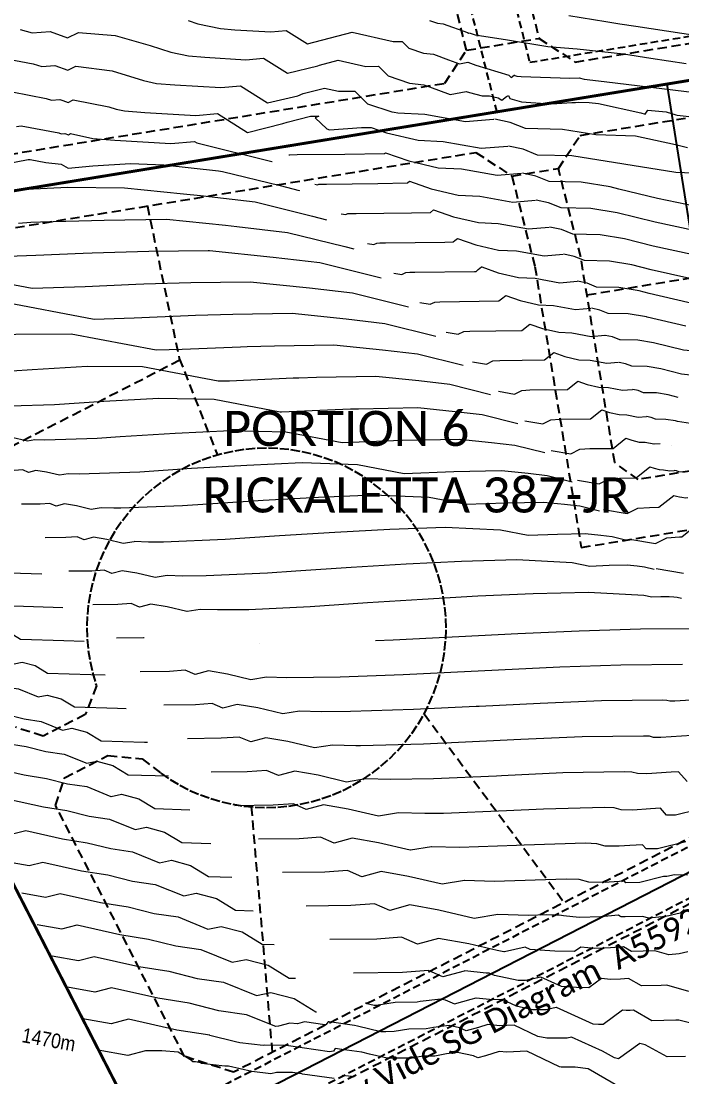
# Model space of a CAD drawing. Header units: metres. Extents: x 5688 to 19740, y -52 to 3406.
# Drawn here: x 7322.7 to 7548.5, y 1074.4 to 1435.2 of the extents above; entities that cross this region are included whole.
import ezdxf
from ezdxf.enums import TextEntityAlignment as Align

# ---------------------------------------------------------------- set-up
doc = ezdxf.new("R2010")
doc.units = ezdxf.units.M
doc.linetypes.add('DASHED', pattern=[19.05, 12.7, -6.35])
doc.linetypes.add('HIDDEN', pattern=[9.525, 6.35, -3.175])
for name, color, linetype in [('Contours', 7, 'Continuous'), ('DORPNAAM', 7, 'Continuous'), ('ERFNO', 7, 'Continuous'), ('LINES', 7, 'Continuous'), ('PLAASGEDEELTES', 7, 'Continuous'), ('SERV', 7, 'Continuous'), ('SITE', 7, 'Continuous')]:
    doc.layers.add(name, color=color, linetype=linetype)
doc.styles.add('CALIBRII', font='calibri.ttf')
doc.styles.add('MM-STANDARD', font='', dxfattribs={"height": 1})
doc.styles.get('MM-STANDARD').set_extended_font_data('MM-STANDARD')

# ---------------------------------------------------------------- blocks, each defined once
blk = doc.blocks.new('CONTOURS-CG')
at = {"layer": 'Contours', "color": 253, "lineweight": 9, "true_color": 0xa1a3a5}
for points, elevation in [([(31368.92, 247.95), (31347.93, 251.19), (31342.57, 251.96), (31337.69, 252.7), (31325.07, 254.75)], 1452), ([(31277.44, 253.23), (31280.25, 252.28), (31282.14, 252.05), (31282.14, 252.05), (31290.42, 249.05), (31290.79, 248.91), (31291.07, 248.97), (31291.33, 248.87), (31293.06, 248.34), (31304.15, 246.61), (31317.91, 244.29), (31327.93, 243.45), (31343.81, 241.84), (31353.13, 240.33), (31365.2, 238.5)], 1452.5), ([(31195.01, 253.17), (31198.35, 252.09), (31206.04, 250.43), (31210.96, 250.04), (31223.29, 249.33), (31228.54, 249.77), (31235.81, 245.23), (31235.82, 245.23), (31251.08, 249.18), (31265.12, 245.98), (31268.09, 246.02), (31270.4, 243.74), (31275.43, 242.04), (31278.82, 241.64), (31278.82, 241.64), (31283.92, 239.79), (31287.69, 238.41), (31290.55, 238.97), (31290.55, 238.97), (31293.27, 237.94), (31304.53, 234.51), (31305.38, 233.67), (31306.38, 234.46), (31306.39, 234.46), (31306.51, 234.53), (31306.59, 234.34), (31307.31, 234.13), (31308.8, 234.03), (31325.46, 233.44), (31328.58, 233.61), (31330.29, 233.14), (31337.16, 232.33), (31369.01, 228.5)], 1453), ([(31137.66, 250.13), (31141.68, 248.95), (31147.81, 249.42), (31147.81, 249.42), (31153.76, 247.21), (31153.76, 247.21), (31157.55, 249.14), (31170.04, 248.03), (31182.03, 244.61), (31189.05, 242.36), (31195.13, 241.06), (31200.72, 240.61), (31214.74, 239.8), (31220.71, 240.31), (31228.97, 235.14), (31228.97, 235.14), (31239.29, 237.71), (31239.9, 237.97), (31246.32, 239.63), (31255.75, 237.49), (31260.04, 237.54), (31263.35, 234.25), (31270.61, 231.8), (31275.5, 231.22), (31275.5, 231.22), (31277.43, 230.52), (31284.59, 227.9), (31290.04, 228.98), (31290.04, 228.98), (31291.12, 228.56), (31295.43, 227.43), (31295.47, 227.43), (31297.93, 227.39), (31300.9, 226.77), (31302.18, 225.92), (31303.78, 227.19), (31303.83, 227.19), (31304.52, 227.57), (31304.95, 226.56), (31308.86, 225.38), (31317, 224.85), (31319.33, 224.77), (31326.16, 225.15), (31327.34, 225.2), (31328.32, 225.26), (31332.04, 225.16), (31335.19, 224.79), (31349.67, 221.59), (31351.17, 221.22), (31352.07, 222.52), (31358.32, 221.97), (31361.66, 220.94), (31362.05, 220.87), (31376.28, 219.19)], 1453.5), ([(31131.85, 240.32), (31142.05, 238.34), (31145.01, 237.47), (31149.5, 237.82), (31149.5, 237.82), (31153.86, 236.19), (31153.87, 236.19), (31156.65, 237.61), (31169.02, 235.95), (31179.76, 232.64), (31184.22, 231.68), (31190.49, 231.17), (31206.19, 230.27), (31212.87, 230.84), (31222.13, 225.06), (31222.13, 225.06), (31232.51, 227.41), (31234.37, 228.22), (31241.57, 230.09), (31246.38, 228.99), (31251.98, 229.06), (31256.31, 224.76), (31264.65, 221.95), (31265.44, 221.92), (31266.7, 221.63), (31275.91, 221.23), (31289.82, 218.7), (31289.82, 218.7), (31299.38, 219.51), (31299.48, 219.52)], 1454), ([(31134.91, 228.79), (31146.45, 226.54), (31148.33, 225.99), (31151.19, 226.21), (31151.19, 226.21), (31152.15, 225.85), (31153.96, 225.18), (31153.98, 225.18), (31155.75, 226.08), (31167.96, 223.72), (31170.47, 222.91), (31173.3, 222.3), (31180.25, 221.74), (31197.63, 220.74), (31205.03, 221.37), (31215.29, 214.97), (31215.29, 214.97), (31227.42, 218.02), (31228.84, 218.47), (31236.81, 220.54), (31236.81, 220.54), (31237.01, 220.49), (31239.65, 220.52), (31238.38, 219.91), (31242.41, 216.14), (31243.36, 215.84), (31254.25, 216.68), (31257.53, 216.61), (31262.81, 214.76), (31273.56, 212.26), (31282.18, 211.88), (31295.18, 209.51), (31295.19, 209.51), (31304.21, 210.28)], 1454.5), ([(31136.41, 217.02), (31137.96, 217.25), (31137.97, 217.25), (31150.85, 214.75), (31151.66, 214.51), (31152.88, 214.6), (31152.89, 214.6), (31154.08, 214.16), (31154.84, 214.55), (31162.39, 212.92), (31170.01, 212.31), (31189.08, 211.21), (31197.2, 211.9), (31198.01, 211.4), (31223.59, 205.02), (31223.68, 205)], 1455), ([(31128.53, 203.41), (31140.31, 205.74), (31140.6, 205.71), (31140.82, 205.69), (31141.03, 205.72), (31146.42, 204.67), (31151.66, 204.1), (31154.07, 202.73), (31154.07, 202.72), (31162.46, 203.55), (31175.28, 204.28), (31186.74, 203.9), (31186.75, 203.9), (31205.39, 201.83), (31206.77, 201.58), (31226.4, 196.8), (31232.97, 195.05), (31233, 195.04)], 1455.5), ([(31365.65, 209.66), (31361.54, 210.67), (31347.92, 213.69), (31334.28, 214.15), (31322.92, 215.98), (31322.92, 215.98), (31310.33, 216.25), (31310.32, 216.25), (31305.06, 218.37), (31299.77, 219.47)], 1454), ([(31367.54, 201.05), (31361.67, 201.25), (31326.13, 206.98), (31326.13, 206.98), (31314.36, 207.22), (31314.35, 207.22), (31309.44, 209.21), (31304.49, 210.24)], 1454.5), ([(31229.38, 207.31), (31229.6, 207.28), (31229.69, 207.32), (31229.8, 207.33), (31232.27, 207.36), (31248.6, 207.47), (31262.16, 207.76), (31262.47, 208), (31270.43, 205.21), (31280.43, 202.88), (31288.45, 202.53), (31300.55, 200.33), (31300.55, 200.33), (31308.95, 201.05)], 1455), ([(31368.56, 189.66), (31355.33, 192.37), (31342.18, 195.61), (31339.18, 196.39), (31329.35, 197.97), (31318.39, 198.2), (31318.38, 198.2), (31313.81, 200.04), (31309.21, 201.01)], 1455), ([(31137.04, 183.98), (31141.27, 184.27), (31144.56, 184.4), (31166.31, 185.01), (31187.59, 185.28), (31207.75, 183.22), (31211.63, 182.79), (31228.96, 180.78), (31248.57, 175.95), (31251.62, 175.14), (31251.65, 175.13)], 1456.5), ([(31103.9, 193.87), (31103.9, 193.87), (31110.82, 198.02), (31120.68, 196.91), (31122.19, 196.33), (31128.4, 194.76), (31132.89, 195.2), (31153.81, 196.22), (31173.28, 196.03), (31193.44, 193.98), (31199.19, 193.35), (31217.87, 191.18), (31237.48, 186.37), (31242.29, 185.1), (31242.33, 185.09)], 1456), ([(31238.35, 197.21), (31239.22, 197.06), (31239.61, 197.26), (31240.04, 197.29), (31242.33, 197.32), (31259.84, 197.44), (31269.97, 197.68), (31270.68, 198.24), (31278.04, 195.66), (31287.3, 193.51), (31294.72, 193.18), (31305.91, 191.15), (31305.92, 191.15), (31313.69, 191.81)], 1455.5), ([(31367.85, 181.45), (31354.63, 184.24), (31341.66, 187.5), (31332.56, 188.96), (31322.42, 189.18), (31322.42, 189.18), (31318.18, 190.88), (31313.93, 191.77)], 1455.5), ([(31247.32, 187.11), (31248.84, 186.85), (31249.52, 187.19), (31250.28, 187.25), (31252.38, 187.27), (31271.3, 187.42), (31277.78, 187.6), (31278.89, 188.49), (31285.66, 186.12), (31294.17, 184.14), (31300.99, 183.84), (31311.28, 181.97), (31311.28, 181.97), (31318.42, 182.58)], 1456), ([(31367.14, 173.25), (31353.93, 176.13), (31344.13, 178.61), (31335.77, 179.96), (31326.46, 180.15), (31326.45, 180.15), (31322.56, 181.72), (31318.64, 182.54)], 1456), ([(31260.98, 165.17), (31240.05, 170.39), (31224.07, 172.24), (31202.36, 174.51), (31201.9, 174.53), (31181.63, 174.27), (31162.22, 173.72), (31159.18, 173.6), (31142.95, 172.85), (31120.59, 172.12), (31102.09, 175.58), (31100.9, 175.88), (31081.62, 179.56), (31075.16, 179.34), (31074.9, 179.35), (31074.7, 179.32), (31074.4, 179.39), (31074.15, 179.43), (31073.98, 179.38), (31073.85, 179.44), (31073.65, 179.42), (31073.27, 179.42)], 1457), ([(31256.28, 177), (31258.46, 176.63), (31259.43, 177.13), (31260.52, 177.2), (31262.44, 177.23), (31282.72, 177.41), (31285.59, 177.53), (31286.19, 178.01), (31287.09, 178.73), (31287.1, 178.73), (31293.28, 176.57), (31301.04, 174.76), (31307.26, 174.49), (31316.64, 172.78), (31316.64, 172.78), (31323.16, 173.34)], 1456.5), ([(31366.43, 165.05), (31353.24, 168.03), (31346.61, 169.72), (31338.98, 170.95), (31330.49, 171.13), (31330.48, 171.13), (31326.93, 172.56), (31323.36, 173.31)], 1456.5), ([(31270.3, 155.22), (31251.14, 159.99), (31236.51, 161.69), (31216.21, 163.78), (31195.94, 163.5), (31179.88, 163.04), (31177.1, 162.94), (31159.85, 162.15), (31141.76, 161.58), (31106.08, 168.39), (31086.97, 167.74), (31086.2, 167.77), (31085.6, 167.67), (31084.71, 167.88), (31083.98, 168.01), (31083.48, 167.87), (31083.1, 168.03), (31082.5, 167.99), (31081.37, 167.98)], 1457.5), ([(31265.25, 166.9), (31268.08, 166.42), (31269.34, 167.06), (31270.76, 167.16), (31272.49, 167.18), (31292.86, 167.41), (31293.4, 167.45), (31294.15, 168.06), (31295.3, 168.98), (31295.31, 168.98), (31300.89, 167.02), (31307.91, 165.39), (31313.53, 165.14), (31322, 163.6), (31322.01, 163.6), (31327.9, 164.1)], 1457), ([(31448.3, 158.52), (31447.66, 158.55), (31440.87, 159.29), (31440.81, 158.94), (31437.59, 159.13), (31435.27, 159.34), (31420.7, 159.41), (31415.07, 158.88), (31406.81, 158.37), (31400.26, 159.54), (31390.76, 160.39), (31387.54, 158.57), (31381.78, 157.19), (31379.25, 155.98), (31365.72, 156.87), (31352.54, 159.95), (31349.09, 160.84), (31342.2, 161.95), (31334.52, 162.1), (31334.51, 162.11), (31331.31, 163.4), (31328.08, 164.07)], 1457), ([(31274.21, 156.8), (31277.7, 156.21), (31279.25, 157), (31281, 157.11), (31301.21, 157.38), (31302.12, 158.11), (31303.51, 159.22), (31303.52, 159.22), (31308.51, 157.47), (31314.77, 156.02), (31319.8, 155.8), (31327.37, 154.42), (31327.37, 154.42), (31332.63, 154.87)], 1457.5), ([(31279.63, 145.26), (31262.23, 149.59), (31248.95, 151.13), (31230.52, 153.04), (31210.25, 152.73), (31197.54, 152.36), (31195.01, 152.27), (31176.54, 151.44), (31162.94, 151.04), (31130.54, 157.21), (31111.65, 156.78), (31105.69, 156.38), (31098.78, 156.15), (31097.49, 156.18), (31096.5, 156.02), (31095.02, 156.37), (31093.82, 156.58), (31092.97, 156.36), (31092.34, 156.63), (31091.35, 156.56), (31089.48, 156.54)], 1458), ([(31365.01, 148.69), (31351.86, 151.87), (31351.57, 151.95), (31345.41, 152.94), (31338.56, 153.08), (31338.54, 153.08), (31335.68, 154.24), (31332.8, 154.84)], 1457.5), ([(31283.18, 146.69), (31287.32, 145.99), (31289.16, 146.93), (31291.25, 147.07), (31309.02, 147.3), (31311.73, 149.46), (31311.73, 149.47), (31316.12, 147.93), (31321.64, 146.64), (31326.06, 146.45), (31332.73, 145.24), (31332.74, 145.23), (31337.37, 145.63)], 1458), ([(31288.96, 135.3), (31273.33, 139.19), (31261.39, 140.58), (31244.83, 142.29), (31224.57, 141.96), (31215.2, 141.68), (31212.93, 141.6), (31192.94, 140.73), (31184.11, 140.49), (31155, 146.04), (31136.11, 145.89), (31120.25, 144.88), (31110.59, 144.55), (31108.78, 144.6), (31107.41, 144.38), (31105.34, 144.87), (31103.65, 145.16), (31102.47, 144.84), (31101.58, 145.22), (31100.19, 145.12), (31097.58, 145.09)], 1458.5), ([(31416.96, 143.67), (31411.82, 143.35), (31402.26, 145.06), (31394.71, 145.74), (31389.96, 143.05), (31381.5, 141.02), (31377.77, 139.24), (31364.31, 140.54), (31354.04, 143.06), (31348.62, 143.93), (31342.59, 144.06), (31342.57, 144.06), (31340.05, 145.08), (31337.51, 145.61)], 1458), ([(31292.14, 136.59), (31296.94, 135.78), (31299.07, 136.86), (31301.49, 137.03), (31316.83, 137.23), (31319.94, 139.71), (31319.94, 139.71), (31323.74, 138.38), (31328.51, 137.27), (31332.33, 137.1), (31338.1, 136.05), (31338.1, 136.05), (31342.11, 136.39)], 1458.5), ([(31377.04, 130.87), (31363.61, 132.4), (31356.52, 134.17), (31351.83, 134.93), (31346.62, 135.03), (31346.61, 135.04), (31344.43, 135.92), (31342.23, 136.37)], 1458.5), ([(31298.28, 125.34), (31284.42, 128.8), (31273.83, 130.03), (31259.15, 131.54), (31238.88, 131.18), (31232.86, 131.01), (31230.85, 130.93), (31209.11, 130.01), (31205.28, 129.95), (31179.46, 134.87), (31160.56, 134.95), (31141.7, 133.85), (31134.81, 133.37), (31122.4, 132.96), (31120.08, 133.02), (31118.31, 132.73), (31115.65, 133.36), (31113.48, 133.74), (31111.96, 133.33), (31110.82, 133.82), (31109.04, 133.69), (31105.68, 133.65)], 1459), ([(31301.11, 126.49), (31306.56, 125.56), (31308.98, 126.8), (31311.73, 126.98), (31324.64, 127.15), (31328.15, 129.95), (31328.15, 129.95), (31331.36, 128.83), (31335.38, 127.9), (31338.6, 127.75), (31343.46, 126.87), (31343.47, 126.87), (31346.84, 127.16)], 1459), ([(31362.42, 124.41), (31359, 125.28), (31355.05, 125.92), (31350.66, 126.01), (31350.64, 126.01), (31348.8, 126.75), (31346.95, 127.14)], 1459), ([(31307.61, 115.39), (31295.51, 118.4), (31286.27, 119.47), (31273.46, 120.8), (31253.19, 120.41), (31250.52, 120.33), (31226.95, 119.39), (31226.46, 119.4), (31203.93, 123.7), (31185.02, 123.98), (31166.15, 122.99), (31149.37, 121.87), (31134.21, 121.36), (31131.37, 121.44), (31129.21, 121.09), (31125.96, 121.85), (31123.31, 122.32), (31122.58, 122.12), (31121.46, 121.81), (31121.45, 121.81), (31120.07, 122.42), (31117.88, 122.26), (31113.78, 122.21)], 1459.5), ([(31375.56, 114.13), (31362.22, 116.2), (31361.48, 116.4), (31358.26, 116.91), (31354.67, 116.99), (31353.17, 117.59), (31351.67, 117.91)], 1459.5), ([(31310.08, 116.38), (31316.18, 115.35), (31318.89, 116.73), (31321.97, 116.94), (31332.45, 117.08), (31336.36, 120.2), (31336.36, 120.2), (31338.97, 119.28), (31342.25, 118.52), (31344.87, 118.41), (31348.82, 117.69), (31348.83, 117.69), (31351.58, 117.92)], 1459.5), ([(31316.93, 105.43), (31306.6, 108), (31298.71, 108.92), (31287.77, 110.05), (31268.18, 109.65), (31247.63, 108.86), (31228.39, 112.53), (31209.47, 112.99), (31190.6, 112.1), (31171.74, 110.9), (31163.93, 110.37), (31146.02, 109.76), (31142.67, 109.86), (31140.11, 109.44), (31136.27, 110.35), (31133.14, 110.89), (31132.28, 110.66), (31130.96, 110.3), (31130.95, 110.3), (31129.31, 111.01), (31126.73, 110.82), (31121.88, 110.77)], 1460), ([(31319.04, 106.28), (31325.8, 105.14), (31328.81, 106.67), (31332.21, 106.9), (31340.26, 107), (31344.57, 110.44), (31344.58, 110.44), (31346.59, 109.74), (31349.11, 109.15), (31351.14, 109.06), (31354.18, 108.51), (31354.2, 108.5), (31356.32, 108.69)], 1460), ([(31364.68, 98.9), (31362.73, 98.94), (31361.92, 99.27), (31361.1, 99.44)], 1460.5), ([(31326.26, 95.47), (31317.69, 97.61), (31311.15, 98.36), (31302.08, 99.3), (31285.84, 98.97), (31268.8, 98.32), (31252.85, 101.36), (31233.93, 102), (31215.05, 101.18), (31196.19, 100.06), (31178.49, 98.86), (31157.82, 98.17), (31153.96, 98.28), (31151.03, 97.79), (31151.01, 97.79), (31146.58, 98.84), (31142.97, 99.47), (31140.45, 98.79), (31140.44, 98.79), (31138.55, 99.61), (31135.58, 99.39), (31129.99, 99.33)], 1460.5), ([(31328.01, 96.18), (31335.42, 94.92), (31338.72, 96.6), (31342.45, 96.85), (31348.07, 96.93), (31352.78, 100.69), (31352.79, 100.69), (31354.2, 100.19), (31355.98, 99.78), (31357.41, 99.71), (31359.56, 99.32), (31361.06, 99.45)], 1460.5), ([(31335.59, 85.51), (31328.79, 87.21), (31323.59, 87.81), (31316.39, 88.55), (31303.5, 88.29), (31289.97, 87.77), (31277.31, 90.19), (31258.38, 90.99), (31239.51, 90.23), (31220.64, 89.19), (31201.78, 87.96), (31193.05, 87.36), (31172.06, 86.58), (31169.63, 86.57), (31165.26, 86.7), (31161.93, 86.15), (31161.91, 86.15), (31156.9, 87.33), (31152.8, 88.05), (31149.94, 87.27), (31149.94, 87.27), (31147.79, 88.2), (31144.42, 87.96), (31138.09, 87.88)], 1461), ([(31336.97, 86.08), (31345.04, 84.71), (31348.63, 86.53), (31352.69, 86.81), (31355.88, 86.85), (31360.99, 90.93), (31361, 90.93), (31361.82, 90.64), (31362.85, 90.4), (31363.68, 90.37), (31364.93, 90.14), (31365.79, 90.21)], 1461), ([(31364.28, 64.28), (31354.9, 65.87)], 1462), ([(31344.91, 75.56), (31339.88, 76.81), (31336.03, 77.26), (31330.7, 77.81), (31321.16, 77.61), (31311.15, 77.23), (31301.77, 79.02), (31282.84, 79.94), (31263.96, 79.27), (31245.09, 78.3), (31226.23, 77.12), (31207.61, 75.86), (31186.62, 75), (31181.44, 74.98), (31176.58, 75.12), (31176.55, 75.11), (31172.83, 74.5), (31172.82, 74.5), (31167.21, 75.83), (31162.63, 76.63), (31159.44, 75.76), (31159.43, 75.76), (31157.04, 76.8), (31153.27, 76.52), (31146.19, 76.44)], 1461.5), ([(31345.94, 75.97), (31354.66, 74.5), (31358.54, 76.47), (31362.93, 76.77), (31363.69, 76.78), (31369.21, 81.17), (31369.21, 81.17), (31369.44, 81.1), (31369.72, 81.03), (31369.95, 81.02), (31370.29, 80.96), (31370.53, 80.98)], 1461.5), ([(31080.69, 73.23), (31084.52, 72.54), (31086.86, 73.14), (31086.86, 73.14), (31093.4, 71.68), (31097.83, 70.98), (31097.83, 70.98), (31102, 69.92), (31102, 69.92), (31105.85, 69.37), (31105.87, 69.36), (31110.67, 67.42), (31110.69, 67.42), (31112.81, 67.85), (31116.21, 66.95), (31119.44, 64.98), (31119.45, 64.97), (31145.01, 64.18)], 1462), ([(31354.24, 65.6), (31350.97, 66.41), (31348.48, 66.7), (31345.01, 67.06), (31338.82, 66.93), (31332.32, 66.68), (31326.24, 67.85), (31307.3, 68.86), (31288.42, 68.3), (31269.55, 67.39), (31250.68, 66.27), (31231.82, 65.02), (31222.17, 64.35), (31201.18, 63.43), (31193.25, 63.38), (31187.87, 63.53), (31187.85, 63.53), (31183.73, 62.86), (31183.72, 62.86), (31177.52, 64.32), (31172.46, 65.2), (31168.93, 64.25), (31168.92, 64.25), (31166.28, 65.39), (31162.12, 65.09), (31154.29, 65)], 1462), ([(31085.91, 62.49), (31090.14, 61.73), (31092.71, 62.39), (31092.71, 62.39), (31099.92, 60.78), (31104.8, 60.01), (31104.8, 60.01), (31109.4, 58.84), (31109.4, 58.84), (31113.65, 58.23), (31113.66, 58.23), (31118.96, 56.08), (31118.97, 56.08), (31121.31, 56.56), (31125.06, 55.57), (31128.61, 53.4), (31128.62, 53.39), (31152.23, 52.66)], 1462.5), ([(31363.56, 55.64), (31362.06, 56.02), (31360.92, 56.15), (31359.33, 56.31), (31356.48, 56.26), (31353.49, 56.14), (31350.7, 56.67), (31331.76, 57.76), (31312.87, 57.33), (31294, 56.46), (31275.14, 55.39), (31256.27, 54.18), (31236.73, 52.85), (31215.74, 51.86), (31205.06, 51.78), (31199.17, 51.95), (31199.14, 51.95), (31194.63, 51.21), (31194.62, 51.21), (31187.83, 52.81), (31182.29, 53.78), (31178.42, 52.73), (31178.42, 52.73), (31175.52, 53.99), (31170.96, 53.66), (31162.39, 53.56)], 1462.5), ([(31091.14, 51.75), (31095.75, 50.92), (31098.56, 51.64), (31098.56, 51.64), (31106.44, 49.88), (31111.77, 49.04), (31111.77, 49.04), (31116.79, 47.76), (31116.79, 47.76), (31121.44, 47.1), (31121.45, 47.09), (31127.24, 44.75), (31127.25, 44.75), (31129.81, 45.27), (31133.9, 44.19), (31137.78, 41.81), (31137.79, 41.81), (31152.54, 41.34), (31159.45, 41.14)], 1463), ([(31370.5, 45.35), (31349.53, 45.23), (31328.58, 44.51), (31307.64, 43.58), (31265.06, 41.47), (31259.03, 41.23)], 1463), ([(31096.36, 41.01), (31101.36, 40.11), (31104.41, 40.9), (31104.42, 40.9), (31112.96, 38.99), (31118.74, 38.07), (31118.74, 38.07), (31124.19, 36.69), (31124.19, 36.69), (31129.23, 35.96), (31129.24, 35.96), (31135.52, 33.42), (31135.53, 33.42), (31138.3, 33.98), (31142.75, 32.81), (31146.96, 30.23), (31146.96, 30.23), (31161.72, 29.76), (31166.67, 29.62)], 1463.5), ([(31179.95, 42.23), (31179.81, 42.22), (31170.49, 42.12)], 1463), ([(31363.88, 33.13), (31342.91, 32.97), (31321.97, 32.18), (31301.03, 31.21), (31268.51, 29.61), (31247, 28.79), (31228.68, 28.59), (31221.75, 28.79), (31221.73, 28.79), (31216.43, 27.92), (31216.42, 27.92), (31208.46, 29.8), (31201.95, 30.93), (31197.41, 29.71), (31197.41, 29.71), (31194.01, 31.18), (31188.66, 30.79), (31178.6, 30.68)], 1463.5), ([(31101.58, 30.26), (31106.98, 29.3), (31110.27, 30.15), (31110.27, 30.15), (31119.47, 28.09), (31125.71, 27.1), (31125.71, 27.1), (31131.58, 25.61), (31131.58, 25.61), (31137.02, 24.83), (31137.03, 24.83), (31143.8, 22.09), (31143.81, 22.08), (31146.8, 22.7), (31151.59, 21.43), (31156.13, 18.65), (31156.14, 18.65), (31170.89, 18.18), (31173.89, 18.09)], 1464), ([(31374.14, 21.42), (31361.27, 20.56), (31359.6, 20.59), (31358.6, 20.86), (31357.26, 20.92), (31336.29, 20.69), (31315.35, 19.85), (31294.41, 18.82), (31293.46, 18.78), (31271.96, 17.74), (31250.45, 17.06), (31240.48, 17), (31233.04, 17.21), (31233.02, 17.21), (31227.33, 16.27), (31227.32, 16.27), (31218.77, 18.29), (31211.78, 19.51), (31206.91, 18.19), (31206.9, 18.19), (31203.25, 19.77), (31197.5, 19.36), (31186.7, 19.23)], 1464), ([(31106.81, 19.52), (31112.59, 18.49), (31116.12, 19.4), (31116.12, 19.4), (31125.99, 17.19), (31132.68, 16.13), (31132.68, 16.13), (31138.98, 14.53), (31138.98, 14.53), (31144.81, 13.7), (31144.82, 13.69), (31152.08, 10.75), (31152.09, 10.75), (31155.3, 11.41), (31160.43, 10.05), (31165.31, 7.07), (31165.31, 7.07), (31180.06, 6.61), (31181.11, 6.57)], 1464.5), ([(31112.03, 8.78), (31118.21, 7.68), (31121.97, 8.65), (31121.97, 8.65), (31132.51, 6.29), (31139.65, 5.16), (31139.65, 5.16), (31146.38, 3.45), (31146.38, 3.45), (31152.6, 2.56), (31152.61, 2.56), (31160.37, -0.58), (31160.38, -0.58), (31163.8, 0.12), (31169.28, -1.33), (31174.48, -4.51), (31174.48, -4.51), (31188.32, -4.95)], 1465), ([(31367.09, 8.89), (31356.51, 8.17), (31354.07, 8.22), (31352.61, 8.62), (31350.64, 8.7), (31329.67, 8.39), (31308.73, 7.49), (31296.91, 6.9), (31275.41, 5.89), (31253.89, 5.41), (31252.29, 5.4), (31244.34, 5.63), (31244.32, 5.63), (31238.23, 4.63), (31238.23, 4.63), (31229.08, 6.78), (31221.61, 8.09), (31216.4, 6.68), (31216.4, 6.68), (31212.49, 8.37), (31206.35, 7.92), (31194.8, 7.79)], 1464.5), ([(31117.26, -1.96), (31123.82, -3.13), (31127.82, -2.1), (31127.82, -2.1), (31139.03, -4.61), (31146.62, -5.81), (31146.62, -5.81), (31153.77, -7.62), (31153.77, -7.62), (31160.39, -8.57), (31160.4, -8.58), (31168.65, -11.91), (31168.66, -11.91), (31172.29, -11.17), (31178.12, -12.71), (31183.65, -16.09), (31183.66, -16.09), (31195.54, -16.47)], 1465.5), ([(31365.47, -6.82), (31362.57, -3.49), (31362.57, -3.49), (31360.03, -3.65), (31351.76, -4.21), (31348.54, -4.14), (31346.61, -3.62), (31344.01, -3.51), (31323.06, -3.91), (31302.12, -4.89), (31300.36, -4.98), (31278.85, -5.95), (31264.1, -6.2), (31255.63, -5.96), (31255.61, -5.96), (31249.13, -7.02), (31249.13, -7.02), (31239.39, -4.72), (31231.44, -3.33), (31225.89, -4.83), (31225.89, -4.83), (31221.73, -3.03), (31215.19, -3.51), (31202.9, -3.65)], 1465), ([(31122.48, -12.7), (31129.43, -13.94), (31133.67, -12.85), (31133.68, -12.85), (31145.55, -15.5), (31153.59, -16.78), (31153.59, -16.78), (31161.17, -18.7), (31161.17, -18.7), (31168.18, -19.71), (31168.19, -19.71), (31176.93, -23.24), (31176.94, -23.25), (31180.79, -22.46), (31186.97, -24.1), (31192.83, -27.67), (31192.83, -27.68), (31202.76, -27.99)], 1466), ([(31368.93, -16.47), (31361.52, -18.29), (31358.5, -18.35), (31356.43, -15.97), (31356.43, -15.97), (31352.98, -16.19), (31347.01, -16.59), (31347, -16.59), (31343.01, -16.51), (31340.62, -15.86), (31337.39, -15.73), (31316.44, -16.24), (31303.8, -16.85), (31282.3, -17.74), (31275.91, -17.79), (31266.92, -17.54), (31266.91, -17.54), (31260.04, -18.66), (31260.03, -18.66), (31249.7, -16.23), (31241.27, -14.76), (31235.39, -16.35), (31235.38, -16.35), (31230.98, -14.44), (31224.04, -14.94), (31211, -15.09)], 1465.5), ([(31127.7, -23.44), (31135.05, -24.75), (31139.53, -23.6), (31139.53, -23.6), (31152.07, -26.4), (31160.56, -27.75), (31160.56, -27.75), (31168.56, -29.78), (31168.56, -29.78), (31175.97, -30.84), (31175.98, -30.84), (31185.21, -34.58), (31185.22, -34.58), (31189.29, -33.75), (31195.81, -35.48), (31202, -39.26), (31202, -39.26), (31209.98, -39.51)], 1466.5), ([(31365.02, -27.45), (31355.43, -29.8), (31351.53, -29.87), (31350.3, -28.45), (31350.29, -28.45), (31345.93, -28.73), (31342.25, -28.97), (31342.25, -28.97), (31337.48, -28.88), (31334.62, -28.1), (31330.77, -27.94), (31309.82, -28.6), (31307.25, -28.73), (31287.72, -29.39), (31278.22, -29.12), (31278.2, -29.12), (31270.94, -30.31), (31270.93, -30.31), (31260.02, -27.74), (31251.1, -26.18), (31244.88, -27.86), (31244.88, -27.86), (31240.22, -25.84), (31232.89, -26.38), (31219.1, -26.53)], 1466), ([(31132.93, -34.18), (31140.66, -35.57), (31145.38, -34.35), (31145.38, -34.35), (31158.59, -37.3), (31167.53, -38.72), (31167.53, -38.72), (31175.96, -40.86), (31175.96, -40.86), (31183.76, -41.98), (31183.77, -41.98), (31193.49, -45.91), (31193.5, -45.91), (31197.78, -45.03), (31204.65, -46.86), (31211.17, -50.84), (31211.18, -50.84), (31217.2, -51.03)], 1467), ([(31365.59, -38.83), (31361.25, -38.67), (31358.63, -39.29), (31357.42, -39.33), (31357.42, -39.33), (31349.35, -41.3), (31349.35, -41.3), (31344.56, -41.4), (31344.16, -40.93), (31338.87, -41.26), (31337.49, -41.36), (31331.95, -41.25), (31328.63, -40.34), (31324.15, -40.16), (31299.53, -40.98), (31289.51, -40.7), (31289.49, -40.7), (31281.84, -41.96), (31281.83, -41.96), (31270.33, -39.24), (31260.93, -37.6), (31254.38, -39.37), (31254.37, -39.37), (31249.46, -37.25), (31241.73, -37.81), (31227.21, -37.98)], 1466.5), ([(31138.15, -44.92), (31146.28, -46.38), (31151.23, -45.1), (31151.23, -45.1), (31165.11, -48.2), (31174.5, -49.69), (31174.5, -49.69), (31183.35, -51.93), (31183.35, -51.93), (31191.55, -53.11), (31191.56, -53.11), (31201.77, -57.24), (31201.78, -57.24), (31206.28, -56.32), (31213.5, -58.24), (31220.35, -62.42), (31220.35, -62.42), (31224.42, -62.55)], 1467.5), ([(31364.53, -50.61), (31363.08, -51.83), (31358.18, -52.96), (31352.32, -53.53), (31350.37, -52.98), (31344.35, -53.03), (31342.99, -53.07), (31342.55, -52.81), (31342.07, -52.54), (31342.07, -52.54), (31335.98, -53.04), (31328.64, -53.25), (31323.26, -52.75), (31322.63, -52.58), (31317.53, -52.37), (31311.34, -52.58), (31300.8, -52.28), (31300.79, -52.28), (31292.74, -53.6), (31292.73, -53.6), (31280.64, -50.75), (31270.76, -49.02), (31263.87, -50.89), (31263.87, -50.89), (31258.7, -48.65), (31250.58, -49.24), (31235.31, -49.42)], 1467), ([(31143.37, -55.66), (31151.89, -57.19), (31157.08, -55.84), (31157.08, -55.84), (31171.62, -59.09), (31181.47, -60.66), (31181.47, -60.66), (31190.75, -63.01), (31190.75, -63.01), (31199.34, -64.24), (31199.35, -64.25), (31210.05, -68.58), (31210.06, -68.58), (31214.78, -67.61), (31222.34, -69.62), (31229.52, -74), (31229.52, -74), (31231.64, -74.07)], 1468), ([(31365.71, -65.04), (31362.75, -65.72), (31359.21, -66.06), (31354.47, -64.72), (31350.47, -64.76), (31346.48, -64.87), (31343.79, -63.32), (31343.79, -63.32), (31339.34, -63.69), (31333.97, -63.84), (31329.19, -63.39), (31327.05, -64.97), (31320.27, -64.76), (31311.9, -64.21), (31310.2, -63.45), (31303.14, -65.01), (31302.85, -65.01), (31300.64, -64.54), (31290.96, -62.26), (31290.95, -62.26), (31280.59, -60.45), (31273.36, -62.4), (31273.36, -62.4), (31267.95, -60.06), (31259.43, -60.68), (31243.41, -60.86)], 1467.5), ([(31148.6, -66.4), (31157.5, -68), (31162.94, -66.59), (31162.94, -66.59), (31178.14, -69.99), (31188.44, -71.63), (31188.44, -71.63), (31198.14, -74.09), (31198.14, -74.09), (31207.13, -75.38), (31207.14, -75.38), (31218.34, -79.91), (31218.34, -79.91), (31223.28, -78.9), (31231.19, -81), (31238.69, -85.58), (31238.7, -85.58), (31238.86, -85.59)], 1468.5), ([(31366.11, -78.6), (31358.57, -76.47), (31356.59, -76.49), (31349.97, -76.68), (31345.5, -74.1), (31345.5, -74.1), (31342.7, -74.33), (31339.31, -74.43), (31336.29, -74.15), (31331.92, -77.36), (31327.75, -77.23), (31322.59, -76.9), (31315.47, -73.71), (31315.47, -73.71), (31310.26, -74.86), (31307.76, -74.86), (31299.64, -73.13), (31297.87, -72.29), (31296.8, -72.35), (31289.55, -71.53), (31289.54, -71.53), (31289.31, -71.6), (31282.09, -73.6), (31280.47, -72.88), (31277.19, -71.46), (31268.27, -72.11), (31251.51, -72.3)], 1468), ([(31364.97, -100.85), (31358.66, -100.92), (31351.21, -96.81), (31349.35, -96.3), (31342.07, -101.6), (31340.69, -101.3), (31336.58, -98.96), (31325.99, -94.23), (31324.5, -94.56), (31317.6, -94.57), (31314.5, -93.91), (31306.44, -90.08), (31306.43, -90.08), (31301.54, -90.35), (31297.41, -89.88), (31297.39, -89.88), (31294.17, -90.89), (31290.04, -92.03), (31287.71, -91), (31284.19, -90.23), (31278.79, -90.87), (31276.29, -91.38), (31270.45, -91.45), (31265.43, -92.3), (31262.56, -92.34), (31262.55, -92.34), (31260.8, -92.36), (31252.83, -90.45), (31251.82, -90.23), (31243.22, -88.96), (31242.8, -88.92), (31242.02, -89.92), (31241.7, -89.98), (31234.76, -89), (31234.76, -89), (31232.4, -89.58), (31229.79, -89.44), (31225.91, -90.38), (31224.92, -90.55), (31214.93, -86.51), (31205.54, -85.17), (31195.41, -82.6), (31184.66, -80.89), (31168.79, -77.34), (31163.12, -78.81), (31153.82, -77.14)], 1469), ([(31255.89, -82.44), (31255.58, -82.6), (31258.54, -83.3), (31258.81, -83.3), (31259.26, -83.3), (31265.72, -82.19), (31265.72, -82.19), (31273.24, -82.1), (31273.24, -82.1), (31274.24, -81.9), (31281.3, -81.06), (31282.87, -81.41), (31286.07, -82.81), (31291.74, -81.24), (31293.47, -80.71), (31299.17, -81.35), (31302.15, -81.19), (31307.07, -83.52), (31312.68, -84.71), (31317.38, -84.71), (31320.73, -83.97), (31333.29, -89.58), (31335.23, -89.71), (31336.8, -89.76), (31343.39, -84.9), (31343.39, -84.9), (31344.65, -85.02), (31346.05, -84.98), (31347.22, -84.88), (31353.46, -88.49), (31361.69, -88.25), (31362.63, -88.24), (31362.69, -88.23), (31362.73, -88.22), (31371.25, -90.46)], 1468.5), ([(31343.1, -111.56), (31331.7, -105.06), (31331.7, -105.06), (31327.24, -104.41), (31322.52, -104.42), (31322.52, -104.42), (31321.93, -104.29), (31310.71, -98.97), (31310.71, -98.97), (31303.91, -99.35), (31301.32, -99.05), (31296.6, -100.53), (31294.01, -101.24), (31292.55, -100.6), (31287.08, -99.4), (31283.33, -99.85), (31279.35, -100.65), (31279.34, -100.65), (31275.18, -100.7), (31271.6, -101.31), (31266.29, -101.39), (31263.06, -101.42), (31256.96, -99.96), (31254.32, -99.36), (31247.55, -98.37), (31245.29, -98.1), (31245.27, -98.11), (31244.64, -98.92), (31243.3, -99.15), (31229.27, -97.18), (31227.99, -96.98), (31227.99, -96.98), (31221.21, -96.92), (31220.66, -97.06), (31212.67, -96.14), (31211.22, -95.81), (31202.42, -93.57), (31202.38, -93.56), (31191.18, -91.79), (31174.64, -88.09), (31168.73, -89.62), (31159.04, -87.88)], 1469.5), ([(31251.87, -107.77), (31247.74, -107.3), (31247.26, -107.91)], 1470), ([(31244.91, -108.33), (31234.12, -106.81), (31233.85, -106.77), (31233.85, -106.77), (31230.66, -106.28), (31225.2, -106.24), (31223.29, -106.71), (31223.28, -106.71), (31216.81, -105.97), (31208.81, -104.13), (31208.81, -104.13), (31207.57, -104.09), (31199.54, -103.13), (31199.25, -102.98), (31197.56, -102.61), (31196.46, -102.57), (31196.5, -102.42), (31191.57, -99.3), (31186.03, -98.83), (31180.49, -98.84), (31174.35, -100.43), (31164.27, -98.62)], 1470)]:
    blk.add_lwpolyline(points, dxfattribs=dict(at, elevation=elevation))
at = {"layer": 'Contours', "color": 253, "lineweight": 0, "true_color": 0xa1a3a5}
for points, elevation in [([(31360.09, 107.94), (31360.09, 107.94)], 1460), ([(31219.45, 40.2), (31219.45, 40.2)], 1463)]:
    blk.add_lwpolyline(points, dxfattribs=dict(at, elevation=elevation))
at = {"layer": 'Contours', "color": 253, "true_color": 0xa1a3a5, "style": 'MM-STANDARD', "width": 0.9}
blk.add_text('1470m', height=5, rotation=349.8289, dxfattribs=at).set_placement((31147.4, -95.01, 1471.25), align=Align.MIDDLE)

msp = doc.modelspace()

# ---------------------------------------------------------------- linework, layer by layer
at = {"layer": 'LINES', "color": 251, "linetype": 'HIDDEN', "ltscale": 0.5, "true_color": 0x636466}
for p, q in [((7365.847, 1372.008), (7376.752, 1319.863)), ((7516.07, 1341.644), (7658.816, 1365.17)), ((7376.97, 1319.311), (7281.564, 1270.34)), ((7376.752, 1319.863), (7389.802, 1286.884)), ((7460.421, 1198.497), (7508.27, 1134.014)), ((7401.356, 1166.758), (7408.499, 1082.801))]:
    msp.add_line(p, q, dxfattribs=at)
for points in [[(6933.934, 1536.843), (6986.449, 1570.245, -0.4415082), (7150.477, 1525.725), (7219.716, 1390.832), (7252.609, 1378.848), (7467.505, 1413.939), (7474.923, 1425.245), (7455.69, 1501.316), (7434.552, 1513.528), (7427.193, 1542.636), (7432.575, 1551.951), (7177.389, 2561.265), (7142.691, 2698.503, 0.1367315), (6967.854, 2991.59), (6886.583, 3060.439)], [(7892.992, 1343.381), (7909.739, 1332.351), (7933.299, 1323.807), (7952.514, 1332.794), (7969.119, 1378.581), (7951.182, 1597.615), (7935.02, 1611.203), (7827.74, 1601.425, 0.0234392), (7791.773, 1596.439), (7594.253, 1559.55, 0.0226964), (7558.914, 1551.275), (7494.111, 1532.963), (7479.758, 1508.117), (7499.687, 1429.289), (7512.008, 1421.206), (7707.763, 1453.171), (7735.188, 1447.317), (7737.935, 1445.508)]]:
    msp.add_lwpolyline(points, format="xyb", dxfattribs=at)
for points in [[(7474.923, 1425.245), (7499.687, 1429.289)], [(7693.267, 1215.886), (7691.522, 1211.175), (7690.074, 1206.364), (7688.403, 1199.218), (7677.579, 1187.01), (7629.39, 1179.134), (7621.393, 1184.481), (7603.648, 1290.059), (7533.601, 1278.55), (7525.551, 1284.321), (7513.924, 1354.618), (7506.282, 1384.844), (7513.7, 1396.151), (7707.147, 1427.739)], [(7259.671, 1354.67), (7478.113, 1390.34), (7490.433, 1382.256), (7498.248, 1351.346), (7514.127, 1255.341), (7584.218, 1266.848)], [(7490.433, 1382.256), (7506.282, 1384.844)], [(7579.191, 1170.418), (7395.343, 1076.047), (7378.514, 1081.46), (7334.498, 1167.211), (7337.529, 1176.635), (7352.368, 1184.252), (7364.127, 1183.158), (7370.48, 1178.231), (7373.669, 1176.064), (7376.987, 1174.101), (7380.422, 1172.351), (7383.96, 1170.82), (7387.587, 1169.514), (7391.289, 1168.438), (7395.052, 1167.597), (7398.859, 1166.994), (7402.697, 1166.632), (7406.551, 1166.51), (7410.404, 1166.632), (7414.242, 1166.994), (7418.05, 1167.597), (7421.812, 1168.438), (7425.514, 1169.514), (7429.141, 1170.82), (7432.679, 1172.351), (7436.114, 1174.101), (7439.433, 1176.064), (7442.621, 1178.231), (7445.667, 1180.593), (7448.559, 1183.143), (7451.285, 1185.869), (7453.835, 1188.761), (7456.198, 1191.807), (7458.365, 1194.995), (7460.327, 1198.314), (7462.077, 1201.749), (7463.608, 1205.287), (7464.914, 1208.914), (7465.99, 1212.616), (7466.831, 1216.378), (7467.434, 1220.186), (7467.797, 1224.024), (7467.918, 1227.877), (7467.797, 1231.731), (7467.434, 1235.569), (7466.831, 1239.376), (7465.99, 1243.139), (7464.914, 1246.841), (7463.608, 1250.468), (7462.077, 1254.006), (7460.327, 1257.441), (7458.365, 1260.76), (7456.198, 1263.948), (7453.835, 1266.994), (7451.285, 1269.886), (7448.559, 1272.612), (7445.667, 1275.162), (7442.621, 1277.524), (7439.433, 1279.691), (7436.114, 1281.654), (7432.679, 1283.404), (7429.141, 1284.935), (7425.514, 1286.241), (7421.812, 1287.317), (7418.05, 1288.157), (7414.242, 1288.761), (7410.404, 1289.123), (7406.551, 1289.244), (7402.697, 1289.123), (7398.859, 1288.761), (7395.052, 1288.157), (7391.289, 1287.317), (7387.587, 1286.241), (7383.96, 1284.935), (7380.422, 1283.404), (7376.987, 1281.654), (7373.669, 1279.691), (7370.48, 1277.524), (7367.434, 1275.162), (7364.542, 1272.612), (7361.816, 1269.886), (7359.267, 1266.994), (7356.904, 1263.948), (7354.737, 1260.76), (7352.774, 1257.441), (7351.024, 1254.006), (7349.493, 1250.468), (7348.187, 1246.841), (7347.112, 1243.139), (7346.271, 1239.376), (7345.668, 1235.569), (7345.305, 1231.731), (7345.184, 1227.877), (7345.305, 1224.024), (7345.668, 1220.186), (7346.271, 1216.378), (7347.112, 1212.616), (7348.187, 1208.914), (7348.497, 1208.053), (7344.641, 1198.27), (7330.223, 1190.87), (7320.799, 1193.901)], [(7599.048, 973.412), (7579.025, 1095.039), (7612.416, 1099.166), (7618.203, 1106.927), (7611.25, 1148.299), (7603.181, 1154.074), (7585.524, 1151.188), (7404.476, 1058.255)]]:
    msp.add_lwpolyline(points, dxfattribs=at)
at = {"layer": 'PLAASGEDEELTES', "color": 251, "linetype": 'Continuous', "true_color": 0x636466}
for p, q in [((7543.399, 1413.678), (7583.404, 1161.035)), ((7583.404, 1161.035), (7366.582, 1049.74))]:
    msp.add_line(p, q, dxfattribs=at)
at = {"layer": 'SERV', "color": 251, "linetype": 'DASHED', "ltscale": 0.2, "true_color": 0x636466}
for p, q in [((7580.966, 1168.516), (7363.042, 1056.654)), ((7585.953, 1153.378), (7199.172, 954.846))]:
    msp.add_line(p, q, dxfattribs=at)
msp.add_lwpolyline([(7379.938, 1882.138), (7496.498, 1421.118), (7555.908, 1430.828), (7558.258, 1416.008), (7485.328, 1404.088), (7363.84, 1884.614)], dxfattribs=at)
at = {"layer": 'SITE', "color": 251, "linetype": 'HIDDEN', "ltscale": 0.5, "true_color": 0x636466, "const_width": 1}
msp.add_lwpolyline([(6784.004, 2963.686), (7258.675, 3190.481), (7191.925, 2565.303), (7284.521, 2199), (7363.739, 1884.614), (7754.762, 1822.518), (8737.631, 1918.897), (8922.328, 1937.1), (8838.095, 1737.26), (8800.371, 1699.993), (8778.82, 1692.551), (8766.618, 1670.73), (8772.101, 1649.437), (8761.914, 1612.824), (8530.153, 1574.947), (8515.751, 1256.764), (8244.292, 1269.046), (7913.848, 1215.042), (7872.637, 1467.487), (7207.92, 1358.849), (7024.666, 1328.899)], dxfattribs=at)
msp.add_lwpolyline([(7283.509, 866.042), (7269.23, 934.923), (7274.725, 957.013), (7255.783, 992.867), (7366.582, 1049.74), (7207.92, 1358.849), (7872.637, 1467.487), (7913.848, 1215.042), (8244.292, 1269.046), (8286.282, 1016.686), (7954.708, 962.495), (7938.189, 959.797), (7944.711, 624.137), (7956.213, 541.746), (7841.773, 540.956), (7738.993, 535.306), (7706.393, 529.766), (7682.263, 625.216), (7437.541, 568.298), (7371.507, 695.993), (7363.777, 753.224), (7353.711, 772.756), (7315.896, 803.392)], close=True, dxfattribs=at)

# ---------------------------------------------------------------- block references
at = {"layer": 'Contours', "color": 215, "linetype": 'Continuous', "true_color": 0xa953a0}
msp.add_blockref('CONTOURS-CG', (-23815.222, 1182.208), dxfattribs=at)

# ---------------------------------------------------------------- texts
at = {"layer": 'DORPNAAM', "color": 251, "linetype": 'Continuous', "true_color": 0x636466, "style": 'CALIBRII'}
msp.add_text('RICKALETTA 387-JR', height=12, dxfattribs=at).set_placement((7457.651, 1273.286), align=Align.MIDDLE_CENTER)
at = {"layer": 'ERFNO', "color": 251, "linetype": 'Continuous', "true_color": 0x636466, "style": 'CALIBRII'}
msp.add_text('PORTION 6', height=12, dxfattribs=at).set_placement((7433.763, 1296.01), align=Align.MIDDLE_CENTER)
at = {"layer": 'SERV', "color": 251, "linetype": 'Continuous', "true_color": 0x636466, "style": 'CALIBRII'}
msp.add_text('15,74m R.O.W. Serv Vide SG Diagram  A5592/1952', height=8, rotation=27, dxfattribs=at).set_placement((7466.157, 1084.513), align=Align.MIDDLE_CENTER)

doc.saveas('drawing.dxf')
